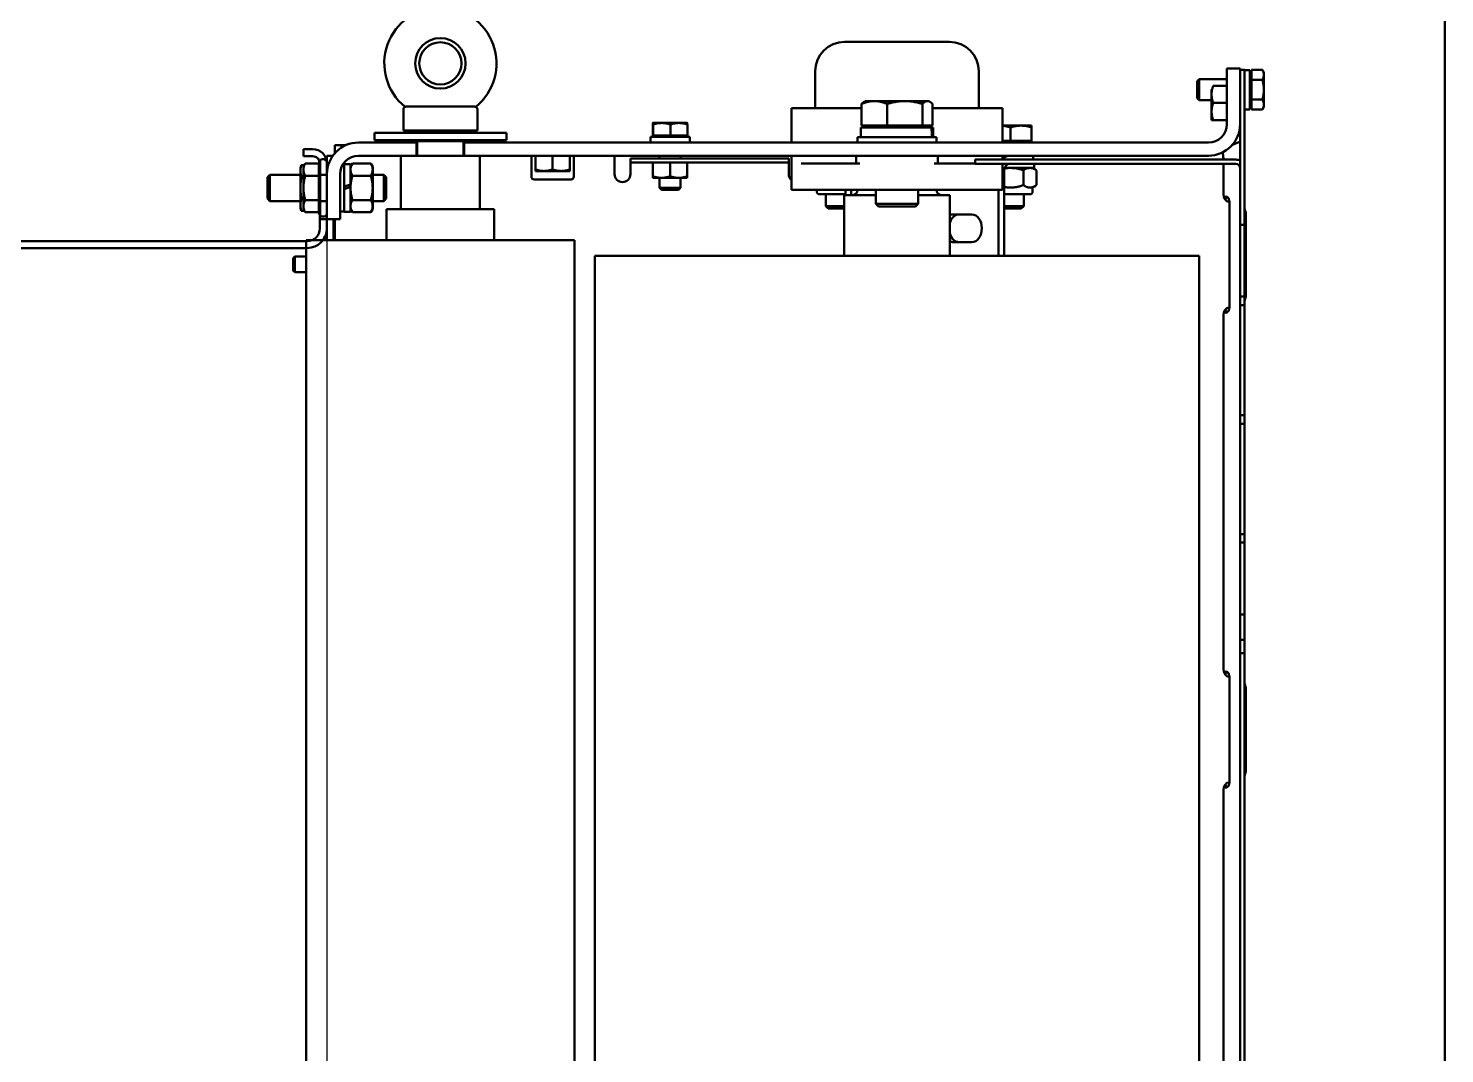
# Model space of a CAD drawing. Header units: millimetres. Extents: x 0 to 461941, y -159644 to 4828.
# Drawn here: x 401395 to 401932, y -38792 to -38404 of the extents above; entities that cross this region are included whole.
import ezdxf

# ---------------------------------------------------------------- set-up
doc = ezdxf.new("R2010")
doc.units = ezdxf.units.MM
doc.linetypes.add('Xref Conv Decant Product Tote$0$AM_ISO02W050', pattern=[7.5, 6, -1.5])
for name, color, linetype in [('AM_BOR', 4, 'Continuous'), ('Xref Conv Decant Empty Tote$0$B', 4, 'Continuous'), ('Xref Conv Decant Product Tote$0$Dimension', 7, 'Continuous')]:
    doc.layers.add(name, color=color, linetype=linetype)
for name, color, linetype, lineweight in [('Xref Conv Decant Product Tote$0$Conv- Product decant', 3, 'Continuous', 50), ('Xref Conv Decant Product Tote$0$Dims', 7, 'Continuous', 50), ('Xref Conv Decant Product Tote$0$Hidden', 9, 'Xref Conv Decant Product Tote$0$AM_ISO02W050', 25)]:
    doc.layers.add(name, color=color, linetype=linetype, lineweight=lineweight)

# ---------------------------------------------------------------- blocks, each defined once
blk = doc.blocks.new('Xref Conv Decant Empty Tote')
at = {"layer": 'Xref Conv Decant Empty Tote$0$B'}
blk.add_line((401931.57, 4827.65), (401931.57, -65240.52), dxfattribs=at)
blk = doc.blocks.new('*U293')
for p, q in [((9.84, 163.4952), (-16.3964, 163.4952)), ((561.51, 163.4952), (587.7464, 163.4952)), ((-21.825, 158.0666), (-21.825, 154.6052)), ((-19.165, 158.0666), (-19.165, 154.6052)), ((9.84, 160.8352), (-16.3964, 160.8352)), ((13.015, 7.4225), (13.015, 157.6602)), ((15.675, 7.4225), (15.675, 157.6602)), ((555.675, 7.4225), (555.675, 157.6602)), ((558.335, 7.4225), (558.335, 157.6602)), ((561.51, 160.8352), (587.7464, 160.8352)), ((590.515, 158.0666), (590.515, 154.6052)), ((593.175, 158.0666), (593.175, 154.6052)), ((-21.825, 154.6052), (-19.165, 154.6052)), ((593.175, 154.6052), (590.515, 154.6052)), ((-21.825, 8.89), (-21.825, 5.4286)), ((-21.825, 8.89), (-19.165, 8.89)), ((-19.165, 8.89), (-19.165, 5.4286)), ((590.515, 8.89), (590.515, 5.4286)), ((593.175, 8.89), (590.515, 8.89)), ((593.175, 8.89), (593.175, 5.4286)), ((-16.3964, 2.66), (8.2525, 2.66)), ((-16.3964, 0), (8.2525, 0)), ((587.7464, 2.66), (563.0975, 2.66)), ((587.7464, 0), (563.0975, 0))]:
    blk.add_line(p, q)
for centre, radius, start, end in [((-16.3964, 158.0666), 5.4286, 90, 180), ((9.84, 157.6602), 5.835, 0, 90), ((561.51, 157.6602), 5.835, 90, 180), ((587.7464, 158.0666), 5.4286, 0, 90), ((-16.3964, 158.0666), 2.7686, 90, 180), ((9.84, 157.6602), 3.175, 0, 90), ((561.51, 157.6602), 3.175, 90, 180), ((587.7464, 158.0666), 2.7686, 0, 90), ((-16.3964, 5.4286), 5.4286, 180, 270), ((-16.3964, 5.4286), 2.7686, 180, 270), ((8.2525, 7.4225), 4.7625, 270, 0), ((8.2525, 7.4225), 7.4225, 270, 0), ((563.0975, 7.4225), 7.4225, 180, 270), ((563.0975, 7.4225), 4.7625, 180, 270), ((587.7464, 5.4286), 2.7686, 270, 0), ((587.7464, 5.4286), 5.4286, 270, 0)]:
    blk.add_arc(centre, radius, start, end)
at = {"layer": 'Xref Conv Decant Product Tote$0$Hidden'}
blk.add_lwpolyline([(15.675, 176.4952), (555.675, 176.4952), (555.675, 126.4952), (15.675, 126.4952)], close=True, dxfattribs=at)
blk = doc.blocks.new('Xref Conv Decant Product Tote$0$A$C488F5DB0')
for p, q in [((702.11, 377.5), (701.19, 376.58)), ((711.19, 376.58), (701.19, 376.58)), ((701.19, 365), (701.19, 376.58)), ((702.11, 377.5), (710.27, 377.5)), ((710.27, 377.5), (711.19, 376.58)), ((711.19, 365), (711.19, 376.58)), ((674.81, 367.8), (674.19, 367.19)), ((680.19, 367.19), (674.19, 367.19)), ((674.19, 362.8), (674.19, 367.19)), ((674.81, 367.8), (679.58, 367.8)), ((679.58, 367.8), (680.19, 367.19)), ((680.19, 362.8), (680.19, 367.19)), ((698.69, 365), (697.53, 364.69)), ((699.7, 365), (698.69, 365)), ((706.19, 365), (699.7, 365)), ((712.69, 365), (706.19, 365)), ((713.69, 365), (712.69, 365)), ((713.69, 365), (714.85, 364.69)), ((140.39, 362.8), (686.39, 362.8)), ((686.39, 362.8), (686.39, 261.2)), ((698.19, 363.9), (696.96, 363.19)), ((696.96, 358.1), (696.96, 363.19)), ((697.53, 363.52), (697.53, 364.69)), ((699.27, 363.9), (698.19, 363.9)), ((706.19, 363.9), (699.27, 363.9)), ((701.57, 358.1), (701.57, 363.19)), ((701.86, 363.9), (701.86, 364.69)), ((713.12, 363.9), (706.19, 363.9)), ((710.52, 363.9), (710.52, 364.69)), ((710.81, 358.1), (710.81, 363.19)), ((714.19, 363.9), (713.12, 363.9)), ((714.19, 363.9), (715.43, 363.19)), ((714.85, 363.52), (714.85, 364.69)), ((715.43, 358.1), (715.43, 363.19)), ((686.39, 356), (686.48, 356)), ((694.39, 355), (686.39, 355)), ((687.76, 356), (686.48, 356)), ((687.76, 356), (687.77, 356)), ((687.77, 355), (687.77, 356)), ((716.39, 357.5), (694.29, 357.5)), ((694.29, 357.5), (694.29, 355)), ((694.29, 355), (716.39, 355)), ((711.39, 355), (694.39, 355)), ((694.39, 355), (694.39, 350)), ((696.96, 358.23), (696.16, 357.86)), ((699.27, 358.1), (696.96, 358.1)), ((698.19, 358.1), (698.19, 357.5)), ((698.19, 357.5), (714.19, 357.5)), ((701.57, 358.1), (699.27, 358.1)), ((701.19, 357.5), (701.19, 355)), ((706.19, 358.1), (701.57, 358.1)), ((710.81, 358.1), (706.19, 358.1)), ((713.12, 358.1), (710.81, 358.1)), ((711.19, 357.5), (711.19, 355)), ((713.39, 355), (711.39, 355)), ((715.43, 358.1), (713.12, 358.1)), ((718.39, 355), (713.39, 355)), ((713.39, 355), (713.39, 354.83)), ((714.19, 358.1), (714.19, 357.5)), ((715.43, 358.23), (716.23, 357.86)), ((718.39, 352.75), (718.39, 355)), ((694.39, 352.5), (686.39, 352.5)), ((694.39, 352), (686.39, 352)), ((694.39, 350), (711.39, 350)), ((697.19, 350), (697.19, 348.4)), ((715.19, 348.88), (715.19, 348.4)), ((722.39, 352), (719.33, 352)), ((722.39, 352), (722.39, 348.8)), ((698.19, 346.05), (696.96, 345.34)), ((696.96, 345.34), (696.96, 338.36)), ((705.72, 348.4), (697.14, 348.4)), ((697.14, 348.4), (697.14, 346.05)), ((706.58, 346.05), (697.14, 346.05)), ((701.57, 345.34), (701.57, 338.36)), ((706.66, 348.4), (705.72, 348.4)), ((705.72, 348.4), (706.58, 346.05)), ((707.52, 346.05), (706.58, 346.05)), ((707.52, 346.05), (706.66, 348.4)), ((715.24, 348.4), (706.66, 348.4)), ((715.24, 346.05), (707.52, 346.05)), ((710.81, 345.34), (710.81, 338.36)), ((714.19, 346.05), (715.43, 345.34)), ((715.24, 348.4), (715.24, 346.05)), ((715.43, 345.34), (715.43, 338.36)), ((722.39, 347.8), (722.39, 348.8)), ((698.19, 337.65), (696.96, 338.36)), ((714.19, 337.65), (715.43, 338.36)), ((718.39, 343), (718.39, 321)), ((723.39, 321), (723.39, 343)), ((698.19, 337.65), (699.27, 337.65)), ((699.27, 337.65), (706.19, 337.65)), ((701.19, 337.65), (701.19, 333.42)), ((701.19, 333.42), (711.19, 333.42)), ((702.11, 332.5), (701.19, 333.42)), ((706.19, 337.65), (713.12, 337.65)), ((710.27, 332.5), (711.19, 333.42)), ((711.19, 337.65), (711.19, 333.42)), ((713.12, 337.65), (714.19, 337.65)), ((724.29, 287), (724.29, 337)), ((727.09, 337), (724.29, 337)), ((727.09, 337), (727.09, 287)), ((698.14, 332.4), (686.39, 332.4)), ((698.14, 332.4), (698.14, 291.6)), ((710.27, 332.5), (702.11, 332.5)), ((718.39, 327), (698.14, 327)), ((727.99, 326), (727.99, 298)), ((735.99, 326), (727.99, 326)), ((736.99, 324.81), (736.99, 299.19)), ((718.39, 321), (723.39, 321)), ((718.39, 321), (718.39, 303)), ((718.39, 320.75), (723.89, 320.75)), ((723.39, 320.75), (723.39, 321)), ((723.89, 320.75), (723.89, 303.25)), ((724.29, 318), (723.89, 318)), ((727.99, 318), (727.09, 318)), ((724.29, 306), (723.89, 306)), ((727.99, 306), (727.09, 306)), ((718.39, 303.25), (723.89, 303.25)), ((723.39, 303), (718.39, 303)), ((718.39, 303), (718.39, 21)), ((723.39, 303), (723.39, 303.25)), ((723.39, 21), (723.39, 303)), ((718.39, 297), (698.14, 297)), ((735.99, 298), (727.99, 298)), ((698.14, 291.6), (686.39, 291.6)), ((727.09, 287), (724.29, 287)), ((709.39, 262.5), (709.39, 276.5)), ((710.39, 277.5), (717.39, 277.5)), ((712.59, 276), (713.17, 276)), ((712.59, 276), (712.59, 272.75)), ((713.17, 276), (718.39, 276)), ((712.59, 272.75), (712.59, 266.25)), ((713.17, 269.5), (718.39, 269.5)), ((712.59, 266.25), (712.59, 263)), ((713.17, 263), (712.59, 263)), ((713.17, 263), (718.39, 263)), ((140.39, 261.2), (686.39, 261.2)), ((717.39, 261.5), (710.39, 261.5)), ((146.39, 253.5), (680.39, 253.5)), ((680.39, 253.5), (680.39, 24.5)), ((711.39, 246), (717.39, 246)), ((714.19, 240), (711.39, 240)), ((714.19, 240), (715.79, 240)), ((715.79, 235), (715.79, 240)), ((717.39, 240), (715.79, 240)), ((717.39, 240), (717.39, 235)), ((709.99, 231.5), (709.99, 228.25)), ((709.99, 231.5), (710.57, 231.5)), ((710.57, 231.5), (715.79, 231.5)), ((715.79, 235), (715.79, 185)), ((717.39, 235), (717.39, 185)), ((724.73, 232.45), (723.39, 232.45)), ((725.49, 232.44), (725.49, 232.43)), ((725.49, 217.55), (725.49, 232.43)), ((726.09, 231.5), (725.49, 231.5)), ((726.09, 231.5), (726.09, 231.57)), ((726.09, 231.57), (730.21, 231.57)), ((726.09, 231.43), (726.09, 231.5)), ((726.09, 231.43), (730.21, 231.43)), ((726.09, 228.14), (726.09, 231.43)), ((730.79, 228.14), (730.79, 231.5)), ((730.79, 231.5), (730.79, 231.5)), ((730.79, 231.5), (730.79, 231.5)), ((705.49, 228.23), (706.26, 229)), ((705.49, 221.77), (705.49, 228.23)), ((706.26, 229), (706.26, 221)), ((709.99, 229), (706.26, 229)), ((709.99, 228.25), (709.99, 221.75)), ((718.39, 229), (717.39, 229)), ((726.09, 224.86), (726.09, 228.14)), ((730.79, 221.64), (730.79, 228.14)), ((705.49, 221.77), (706.26, 221)), ((709.99, 221), (706.26, 221)), ((709.99, 221.75), (709.99, 218.5)), ((710.57, 225), (715.79, 225)), ((718.39, 221), (717.39, 221)), ((726.09, 224.86), (730.21, 224.86)), ((726.09, 221.64), (726.09, 224.86)), ((726.09, 218.43), (726.09, 221.64)), ((730.79, 218.5), (730.79, 221.64)), ((710.57, 218.5), (709.99, 218.5)), ((710.57, 218.5), (715.79, 218.5)), ((725.49, 217.55), (723.39, 217.55)), ((726.09, 218.5), (725.49, 218.5)), ((726.09, 218.43), (730.21, 218.43)), ((730.79, 218.5), (730.79, 218.5)), ((715.79, 180), (715.79, 185)), ((717.39, 185), (717.39, 180)), ((705.39, 175.32), (705.39, 179)), ((705.39, 179), (718.39, 179)), ((711.39, 180), (714.19, 180)), ((714.19, 180), (715.79, 180)), ((715.79, 180), (717.39, 180)), ((723.39, 179), (736.39, 179)), ((736.39, 179), (736.39, 152.43)), ((705.39, 175.32), (705.39, 153.08)), ((715.39, 153.08), (715.39, 175.32)), ((703.79, 168.4), (703.79, 158.52)), ((703.79, 167.9), (703.79, 158.52)), ((705.39, 169.4), (704.79, 169.4)), ((736.39, 170), (750.39, 170)), ((698.39, 165.08), (699.31, 166)), ((698.39, 159), (698.39, 165.08)), ((699.31, 166), (699.31, 159)), ((703.79, 166), (699.31, 166)), ((680.39, 159), (703.39, 159)), ((703.39, 159), (703.39, 147)), ((705.39, 158.52), (703.39, 158.52)), ((705.39, 156.39), (703.39, 156.39)), ((761.54, 119.15), (761.54, 158.85)), ((705.39, 124.92), (705.39, 153.08)), ((715.39, 154.5), (718.39, 154.5)), ((725.39, 154), (723.39, 154)), ((725.39, 124), (725.39, 154)), ((729.09, 152.7), (725.39, 152.7)), ((729.09, 126.03), (729.09, 152.7)), ((729.89, 151), (729.09, 151)), ((729.89, 152.43), (738.02, 152.43)), ((729.89, 147.59), (729.89, 152.43)), ((739.09, 151), (738.83, 151.46)), ((739.09, 147.59), (739.09, 151)), ((699.09, 146), (700.09, 147)), ((699.09, 132), (699.09, 146)), ((700.09, 147), (700.09, 131)), ((705.39, 147), (700.09, 147)), ((729.89, 142.75), (729.89, 147.59)), ((739.09, 136.03), (739.09, 147.59)), ((729.89, 136.03), (729.89, 142.75)), ((729.89, 142.75), (738.02, 142.75)), ((729.89, 129.32), (729.89, 136.03)), ((739.09, 127.45), (739.09, 136.03)), ((699.09, 132), (700.09, 131)), ((705.39, 131), (700.09, 131)), ((703.39, 131), (703.39, 119)), ((729.89, 127.45), (729.89, 129.32)), ((729.89, 129.32), (738.02, 129.32)), ((705.39, 124.92), (705.39, 102.68)), ((715.39, 109.4), (715.39, 124.92)), ((715.39, 123.5), (718.39, 123.5)), ((725.39, 124), (723.39, 124)), ((729.09, 125.3), (725.39, 125.3)), ((729.89, 127), (729.09, 127)), ((729.09, 126.03), (729.09, 125.63)), ((729.09, 125.3), (729.09, 125.63)), ((729.89, 125.57), (729.89, 127.45)), ((729.89, 125.57), (738.02, 125.57)), ((736.39, 125.57), (736.39, 99)), ((739.09, 127), (738.83, 126.54)), ((739.09, 127), (739.09, 127.45)), ((680.39, 119), (703.39, 119)), ((685.64, 110.59), (685.64, 117.66)), ((696.14, 117.66), (696.14, 110.59)), ((715.29, 106.4), (715.29, 109.4)), ((716.89, 109.4), (715.29, 109.4)), ((716.89, 109.4), (716.89, 106.4)), ((736.39, 108), (750.39, 108)), ((705.39, 99), (705.39, 102.68)), ((715.29, 106.4), (715.29, 10.6)), ((716.89, 106.4), (716.89, 10.6)), ((680.39, 100.52), (705.39, 100.52)), ((680.39, 98.39), (712.41, 98.39)), ((698.39, 91.92), (698.39, 98.39)), ((699.31, 98.39), (699.31, 91)), ((703.79, 98.39), (703.79, 88.6)), ((703.79, 98.39), (703.79, 89.1)), ((705.39, 99), (715.29, 99)), ((713.79, 87), (713.79, 98.15)), ((713.79, 87.6), (713.79, 98.15)), ((716.89, 99), (718.39, 99)), ((723.39, 99), (736.39, 99)), ((723.99, 96), (723.99, 99)), ((729.79, 92), (729.79, 99)), ((698.39, 91.92), (699.31, 91)), ((723.99, 96), (729.08, 96)), ((723.99, 92), (723.99, 96)), ((723.99, 88), (723.99, 92)), ((729.79, 88), (729.79, 92)), ((703.79, 91), (699.31, 91)), ((706.17, 87.6), (704.79, 87.6)), ((707.29, 91.09), (712.79, 91.09)), ((707.29, 86.19), (712.79, 86.19)), ((713.79, 87.6), (713.79, 87.6)), ((715.29, 87), (713.79, 87)), ((718.39, 87.42), (716.89, 87.42)), ((723.99, 88), (723.39, 88)), ((723.99, 88), (729.08, 88)), ((729.79, 88), (729.08, 88)), ((146.39, 24.5), (680.39, 24.5)), ((740.16, 25.3), (739.39, 24.53)), ((747.39, 24.53), (739.39, 24.53)), ((739.39, 19.8), (739.39, 24.53)), ((740.16, 25.3), (746.63, 25.3)), ((746.63, 25.3), (747.39, 24.53)), ((747.39, 14), (747.39, 24.53)), ((735.14, 19.8), (731.89, 19.8)), ((731.89, 19.22), (731.89, 19.8)), ((731.89, 19.22), (731.89, 14)), ((741.64, 19.8), (735.14, 19.8)), ((738.39, 19.22), (738.39, 14)), ((743.52, 19.8), (741.64, 19.8)), ((744.89, 19.23), (744.89, 19.22)), ((744.89, 19.22), (744.89, 14)), ((348.89, 15.34), (477.89, 15.34)), ((480.89, 13.06), (480.89, 13.22)), ((520.89, 13.06), (480.89, 13.06)), ((520.89, 13.22), (520.89, 13.06)), ((523.89, 15.34), (657.89, 15.34)), ((660.89, 13.06), (660.89, 13.22)), ((700.89, 13.06), (660.89, 13.06)), ((700.89, 13.22), (700.89, 13.06)), ((703.89, 15.34), (715.29, 15.34)), ((716.89, 15.34), (717.39, 15.34)), ((723.46, 9.47), (722.52, 11.94)), ((751.39, 14), (730.39, 14)), ((751.39, 9), (751.39, 14)), ((529.89, 9), (296.89, 9)), ((296.89, 7.4), (529.89, 7.4)), ((515.89, 6.86), (485.89, 6.86)), ((529.89, 7.4), (529.89, 9)), ((529.89, 9), (534.89, 9)), ((534.89, 7.4), (529.89, 7.4)), ((544.56, 9), (534.89, 9)), ((534.89, 9), (534.89, 7.4)), ((534.89, 7.4), (544.56, 7.4)), ((544.56, 7.4), (544.56, 9)), ((544.56, 9), (548.39, 9)), ((548.39, 7.4), (544.56, 7.4)), ((548.39, 9), (569.39, 9)), ((569.39, 7.4), (548.39, 7.4)), ((569.39, 9), (571.79, 9)), ((571.79, 7.4), (569.39, 7.4)), ((575, 9), (571.79, 9)), ((571.79, 9), (571.79, 7.4)), ((571.79, 7.4), (575, 7.4)), ((575, 7.4), (575, 9)), ((575, 9), (577.39, 9)), ((577.39, 7.4), (575, 7.4)), ((577.39, 9), (614.39, 9)), ((614.39, 7.4), (577.39, 7.4)), ((614.39, 9), (616.79, 9)), ((616.79, 7.4), (614.39, 7.4)), ((620, 9), (616.79, 9)), ((616.79, 9), (616.79, 7.4)), ((616.79, 7.4), (620, 7.4)), ((620, 7.4), (620, 9)), ((620, 9), (622.39, 9)), ((622.39, 7.4), (620, 7.4)), ((622.39, 9), (659.39, 9)), ((659.39, 7.4), (622.39, 7.4)), ((659.39, 9), (661.79, 9)), ((661.79, 7.4), (659.39, 7.4)), ((661.79, 9), (661.79, 7.4)), ((665, 9), (661.79, 9)), ((661.79, 7.4), (665, 7.4)), ((665, 7.4), (665, 9)), ((665, 9), (667.39, 9)), ((667.39, 7.4), (665, 7.4)), ((695.89, 6.86), (665.89, 6.86)), ((667.39, 9), (688.39, 9)), ((688.39, 7.4), (667.39, 7.4)), ((688.39, 9), (692.22, 9)), ((692.22, 7.4), (688.39, 7.4)), ((692.22, 9), (692.22, 7.4)), ((750.89, 9), (692.22, 9)), ((692.22, 7.4), (750.89, 7.4)), ((730.39, 9), (751.39, 9)), ((735.94, 5.3), (735.94, 7.4)), ((750.84, 5.3), (750.84, 7.4)), ((750.89, 7.4), (750.89, 9)), ((735.89, 4.7), (737.76, 4.7)), ((735.89, 4.7), (735.89, 0.58)), ((736.89, 0), (735.89, 0.58)), ((735.94, 5.3), (750.84, 5.3)), ((736.89, 4.7), (736.89, 5.3)), ((736.89, 0), (737.76, 0)), ((737.76, 4.7), (739.64, 4.7)), ((737.76, 0), (743.39, 0)), ((739.64, 4.7), (743.39, 4.7)), ((739.64, 4.7), (739.64, 0.58)), ((743.39, 4.7), (747.15, 4.7)), ((743.39, 0), (749.02, 0)), ((747.15, 4.7), (747.15, 0.58)), ((747.15, 4.7), (749.02, 4.7)), ((749.02, 4.7), (750.9, 4.7)), ((749.02, 0), (749.89, 0)), ((749.89, 4.7), (749.89, 5.3)), ((749.89, 0), (750.9, 0.58)), ((750.9, 4.7), (750.9, 0.58))]:
    blk.add_line(p, q)
at = {"flags": 128}
for points in [[(699.7, 365), (699.61, 365), (699.52, 365), (699.44, 365), (699.35, 364.99), (699.27, 364.99), (699.18, 364.98), (699.09, 364.97), (699.01, 364.97), (698.92, 364.96), (698.83, 364.95), (698.74, 364.94), (698.66, 364.92), (698.57, 364.91), (698.48, 364.9), (698.39, 364.88), (698.3, 364.86), (698.2, 364.85), (698.11, 364.83), (698.02, 364.81), (697.92, 364.79), (697.83, 364.76), (697.73, 364.74), (697.63, 364.72), (697.53, 364.69)], [(701.86, 364.69), (701.76, 364.72), (701.67, 364.74), (701.57, 364.76), (701.47, 364.79), (701.38, 364.81), (701.28, 364.83), (701.19, 364.85), (701.1, 364.86), (701.01, 364.88), (700.92, 364.9), (700.83, 364.91), (700.74, 364.92), (700.65, 364.94), (700.57, 364.95), (700.48, 364.96), (700.39, 364.97), (700.3, 364.97), (700.22, 364.98), (700.13, 364.99), (700.04, 364.99), (699.96, 365), (699.87, 365), (699.79, 365), (699.7, 365)], [(706.19, 365), (706.02, 365), (705.85, 365), (705.67, 365), (705.5, 364.99), (705.33, 364.99), (705.16, 364.98), (704.98, 364.97), (704.81, 364.97), (704.63, 364.96), (704.46, 364.95), (704.28, 364.94), (704.11, 364.92), (703.93, 364.91), (703.75, 364.9), (703.57, 364.88), (703.39, 364.86), (703.21, 364.85), (703.02, 364.83), (702.83, 364.81), (702.64, 364.79), (702.45, 364.76), (702.26, 364.74), (702.06, 364.72), (701.86, 364.69)], [(710.52, 364.69), (710.32, 364.72), (710.13, 364.74), (709.93, 364.76), (709.74, 364.79), (709.55, 364.81), (709.37, 364.83), (709.18, 364.85), (709, 364.86), (708.82, 364.88), (708.64, 364.9), (708.46, 364.91), (708.28, 364.92), (708.1, 364.94), (707.93, 364.95), (707.75, 364.96), (707.58, 364.97), (707.4, 364.97), (707.23, 364.98), (707.06, 364.99), (706.89, 364.99), (706.71, 365), (706.54, 365), (706.37, 365), (706.19, 365)], [(712.69, 365), (712.6, 365), (712.52, 365), (712.43, 365), (712.34, 364.99), (712.26, 364.99), (712.17, 364.98), (712.08, 364.97), (712, 364.97), (711.91, 364.96), (711.82, 364.95), (711.73, 364.94), (711.65, 364.92), (711.56, 364.91), (711.47, 364.9), (711.38, 364.88), (711.29, 364.86), (711.19, 364.85), (711.1, 364.83), (711.01, 364.81), (710.91, 364.79), (710.82, 364.76), (710.72, 364.74), (710.62, 364.72), (710.52, 364.69)], [(714.85, 364.69), (714.75, 364.72), (714.66, 364.74), (714.56, 364.76), (714.46, 364.79), (714.37, 364.81), (714.28, 364.83), (714.18, 364.85), (714.09, 364.86), (714, 364.88), (713.91, 364.9), (713.82, 364.91), (713.73, 364.92), (713.64, 364.94), (713.56, 364.95), (713.47, 364.96), (713.38, 364.97), (713.29, 364.97), (713.21, 364.98), (713.12, 364.99), (713.03, 364.99), (712.95, 365), (712.86, 365), (712.78, 365), (712.69, 365)], [(699.27, 363.9), (699.17, 363.9), (699.08, 363.9), (698.99, 363.89), (698.9, 363.88), (698.8, 363.87), (698.71, 363.86), (698.62, 363.84), (698.53, 363.82), (698.43, 363.8), (698.34, 363.78), (698.25, 363.75), (698.15, 363.72), (698.06, 363.69), (697.96, 363.66), (697.87, 363.63), (697.77, 363.59), (697.67, 363.55), (697.57, 363.5), (697.47, 363.46), (697.37, 363.41), (697.27, 363.36), (697.17, 363.3), (697.06, 363.25), (696.96, 363.19)], [(701.57, 363.19), (701.47, 363.25), (701.36, 363.3), (701.26, 363.36), (701.16, 363.41), (701.06, 363.46), (700.96, 363.5), (700.86, 363.55), (700.76, 363.59), (700.66, 363.63), (700.57, 363.66), (700.47, 363.69), (700.38, 363.72), (700.28, 363.75), (700.19, 363.78), (700.1, 363.8), (700, 363.82), (699.91, 363.84), (699.82, 363.86), (699.73, 363.87), (699.63, 363.88), (699.54, 363.89), (699.45, 363.9), (699.36, 363.9), (699.27, 363.9)], [(706.19, 363.9), (706.01, 363.9), (705.82, 363.9), (705.64, 363.89), (705.45, 363.88), (705.27, 363.87), (705.09, 363.86), (704.9, 363.84), (704.72, 363.82), (704.53, 363.8), (704.34, 363.78), (704.16, 363.75), (703.97, 363.72), (703.78, 363.69), (703.59, 363.66), (703.4, 363.63), (703.2, 363.59), (703.01, 363.55), (702.81, 363.5), (702.61, 363.46), (702.41, 363.41), (702.2, 363.36), (702, 363.3), (701.79, 363.25), (701.57, 363.19)], [(710.81, 363.19), (710.6, 363.25), (710.39, 363.3), (710.18, 363.36), (709.98, 363.41), (709.78, 363.46), (709.58, 363.5), (709.38, 363.55), (709.18, 363.59), (708.99, 363.63), (708.8, 363.66), (708.61, 363.69), (708.42, 363.72), (708.23, 363.75), (708.04, 363.78), (707.86, 363.8), (707.67, 363.82), (707.49, 363.84), (707.3, 363.86), (707.12, 363.87), (706.93, 363.88), (706.75, 363.89), (706.56, 363.9), (706.38, 363.9), (706.19, 363.9)], [(713.12, 363.9), (713.03, 363.9), (712.94, 363.9), (712.84, 363.89), (712.75, 363.88), (712.66, 363.87), (712.57, 363.86), (712.48, 363.84), (712.38, 363.82), (712.29, 363.8), (712.2, 363.78), (712.1, 363.75), (712.01, 363.72), (711.91, 363.69), (711.82, 363.66), (711.72, 363.63), (711.63, 363.59), (711.53, 363.55), (711.43, 363.5), (711.33, 363.46), (711.23, 363.41), (711.13, 363.36), (711.02, 363.3), (710.92, 363.25), (710.81, 363.19)], [(715.43, 363.19), (715.32, 363.25), (715.22, 363.3), (715.12, 363.36), (715.01, 363.41), (714.91, 363.46), (714.81, 363.5), (714.72, 363.55), (714.62, 363.59), (714.52, 363.63), (714.42, 363.66), (714.33, 363.69), (714.23, 363.72), (714.14, 363.75), (714.05, 363.78), (713.95, 363.8), (713.86, 363.82), (713.77, 363.84), (713.68, 363.86), (713.58, 363.87), (713.49, 363.88), (713.4, 363.89), (713.31, 363.9), (713.21, 363.9), (713.12, 363.9)], [(699.27, 346.05), (699.17, 346.05), (699.08, 346.05), (698.99, 346.04), (698.9, 346.03), (698.8, 346.02), (698.71, 346.01), (698.62, 345.99), (698.53, 345.97), (698.43, 345.95), (698.34, 345.93), (698.25, 345.9), (698.15, 345.87), (698.06, 345.84), (697.96, 345.81), (697.87, 345.78), (697.77, 345.74), (697.67, 345.7), (697.57, 345.65), (697.47, 345.61), (697.37, 345.56), (697.27, 345.51), (697.17, 345.45), (697.06, 345.4), (696.96, 345.34)], [(701.57, 345.34), (701.47, 345.4), (701.36, 345.45), (701.26, 345.51), (701.16, 345.56), (701.06, 345.61), (700.96, 345.65), (700.86, 345.7), (700.76, 345.74), (700.66, 345.78), (700.57, 345.81), (700.47, 345.84), (700.38, 345.87), (700.28, 345.9), (700.19, 345.93), (700.1, 345.95), (700, 345.97), (699.91, 345.99), (699.82, 346.01), (699.73, 346.02), (699.63, 346.03), (699.54, 346.04), (699.45, 346.05), (699.36, 346.05), (699.27, 346.05)], [(706.19, 346.05), (706.01, 346.05), (705.82, 346.05), (705.64, 346.04), (705.45, 346.03), (705.27, 346.02), (705.09, 346.01), (704.9, 345.99), (704.72, 345.97), (704.53, 345.95), (704.34, 345.93), (704.16, 345.9), (703.97, 345.87), (703.78, 345.84), (703.59, 345.81), (703.4, 345.78), (703.2, 345.74), (703.01, 345.7), (702.81, 345.65), (702.61, 345.61), (702.41, 345.56), (702.2, 345.51), (702, 345.45), (701.79, 345.4), (701.57, 345.34)], [(710.81, 345.34), (710.6, 345.4), (710.39, 345.45), (710.18, 345.51), (709.98, 345.56), (709.78, 345.61), (709.58, 345.65), (709.38, 345.7), (709.18, 345.74), (708.99, 345.78), (708.8, 345.81), (708.61, 345.84), (708.42, 345.87), (708.23, 345.9), (708.04, 345.93), (707.86, 345.95), (707.67, 345.97), (707.49, 345.99), (707.3, 346.01), (707.12, 346.02), (706.93, 346.03), (706.75, 346.04), (706.56, 346.05), (706.38, 346.05), (706.19, 346.05)], [(713.12, 346.05), (713.03, 346.05), (712.94, 346.05), (712.84, 346.04), (712.75, 346.03), (712.66, 346.02), (712.57, 346.01), (712.48, 345.99), (712.38, 345.97), (712.29, 345.95), (712.2, 345.93), (712.1, 345.9), (712.01, 345.87), (711.91, 345.84), (711.82, 345.81), (711.72, 345.78), (711.63, 345.74), (711.53, 345.7), (711.43, 345.65), (711.33, 345.61), (711.23, 345.56), (711.13, 345.51), (711.02, 345.45), (710.92, 345.4), (710.81, 345.34)], [(715.43, 345.34), (715.32, 345.4), (715.22, 345.45), (715.12, 345.51), (715.01, 345.56), (714.91, 345.61), (714.81, 345.65), (714.72, 345.7), (714.62, 345.74), (714.52, 345.78), (714.42, 345.81), (714.33, 345.84), (714.23, 345.87), (714.14, 345.9), (714.05, 345.93), (713.95, 345.95), (713.86, 345.97), (713.77, 345.99), (713.68, 346.01), (713.58, 346.02), (713.49, 346.03), (713.4, 346.04), (713.31, 346.05), (713.21, 346.05), (713.12, 346.05)], [(696.96, 338.36), (697.06, 338.3), (697.17, 338.25), (697.27, 338.19), (697.37, 338.14), (697.47, 338.09), (697.57, 338.05), (697.67, 338), (697.77, 337.96), (697.87, 337.92), (697.96, 337.89), (698.06, 337.86), (698.15, 337.83), (698.25, 337.8), (698.34, 337.77), (698.43, 337.75), (698.53, 337.73), (698.62, 337.71), (698.71, 337.69), (698.8, 337.68), (698.9, 337.67), (698.99, 337.66), (699.08, 337.66), (699.17, 337.65), (699.27, 337.65)], [(699.27, 337.65), (699.36, 337.65), (699.45, 337.66), (699.54, 337.66), (699.63, 337.67), (699.73, 337.68), (699.82, 337.69), (699.91, 337.71), (700, 337.73), (700.1, 337.75), (700.19, 337.77), (700.28, 337.8), (700.38, 337.83), (700.47, 337.86), (700.57, 337.89), (700.66, 337.92), (700.76, 337.96), (700.86, 338), (700.96, 338.05), (701.06, 338.09), (701.16, 338.14), (701.26, 338.19), (701.36, 338.25), (701.47, 338.3), (701.57, 338.36)], [(701.57, 338.36), (701.79, 338.3), (702, 338.25), (702.2, 338.19), (702.41, 338.14), (702.61, 338.09), (702.81, 338.05), (703.01, 338), (703.2, 337.96), (703.4, 337.92), (703.59, 337.89), (703.78, 337.86), (703.97, 337.83), (704.16, 337.8), (704.34, 337.77), (704.53, 337.75), (704.72, 337.73), (704.9, 337.71), (705.09, 337.69), (705.27, 337.68), (705.45, 337.67), (705.64, 337.66), (705.82, 337.66), (706.01, 337.65), (706.19, 337.65)], [(706.19, 337.65), (706.38, 337.65), (706.56, 337.66), (706.75, 337.66), (706.93, 337.67), (707.12, 337.68), (707.3, 337.69), (707.49, 337.71), (707.67, 337.73), (707.86, 337.75), (708.04, 337.77), (708.23, 337.8), (708.42, 337.83), (708.61, 337.86), (708.8, 337.89), (708.99, 337.92), (709.18, 337.96), (709.38, 338), (709.58, 338.05), (709.78, 338.09), (709.98, 338.14), (710.18, 338.19), (710.39, 338.25), (710.6, 338.3), (710.81, 338.36)], [(710.81, 338.36), (710.92, 338.3), (711.02, 338.25), (711.13, 338.19), (711.23, 338.14), (711.33, 338.09), (711.43, 338.05), (711.53, 338), (711.63, 337.96), (711.72, 337.92), (711.82, 337.89), (711.91, 337.86), (712.01, 337.83), (712.1, 337.8), (712.2, 337.77), (712.29, 337.75), (712.38, 337.73), (712.48, 337.71), (712.57, 337.69), (712.66, 337.68), (712.75, 337.67), (712.84, 337.66), (712.94, 337.66), (713.03, 337.65), (713.12, 337.65)], [(713.12, 337.65), (713.21, 337.65), (713.31, 337.66), (713.4, 337.66), (713.49, 337.67), (713.58, 337.68), (713.68, 337.69), (713.77, 337.71), (713.86, 337.73), (713.95, 337.75), (714.05, 337.77), (714.14, 337.8), (714.23, 337.83), (714.33, 337.86), (714.42, 337.89), (714.52, 337.92), (714.62, 337.96), (714.72, 338), (714.81, 338.05), (714.91, 338.09), (715.01, 338.14), (715.12, 338.19), (715.22, 338.25), (715.32, 338.3), (715.43, 338.36)], [(736.91, 325.41), (736.91, 325.41), (736.91, 325.4), (736.91, 325.4), (736.91, 325.39), (736.91, 325.38), (736.92, 325.37), (736.92, 325.35), (736.93, 325.34), (736.93, 325.32), (736.94, 325.29), (736.94, 325.27), (736.95, 325.24), (736.95, 325.22), (736.96, 325.19), (736.96, 325.16), (736.97, 325.12), (736.97, 325.09), (736.98, 325.05), (736.98, 325.01), (736.99, 324.97), (736.99, 324.93), (736.99, 324.89), (736.99, 324.85), (736.99, 324.81)], [(736.99, 299.19), (736.99, 299.15), (736.99, 299.11), (736.99, 299.07), (736.99, 299.03), (736.98, 298.99), (736.98, 298.95), (736.97, 298.92), (736.97, 298.88), (736.96, 298.85), (736.96, 298.82), (736.95, 298.79), (736.95, 298.76), (736.94, 298.74), (736.94, 298.71), (736.93, 298.69), (736.93, 298.67), (736.92, 298.65), (736.92, 298.64), (736.91, 298.62), (736.91, 298.61), (736.91, 298.6), (736.91, 298.6), (736.91, 298.59), (736.91, 298.59)], [(713.17, 276), (713.13, 275.85), (713.08, 275.7), (713.03, 275.56), (712.99, 275.41), (712.95, 275.27), (712.92, 275.13), (712.88, 274.99), (712.85, 274.85), (712.82, 274.72), (712.79, 274.58), (712.76, 274.45), (712.74, 274.32), (712.71, 274.18), (712.69, 274.05), (712.67, 273.92), (712.66, 273.79), (712.64, 273.66), (712.63, 273.53), (712.62, 273.4), (712.61, 273.27), (712.6, 273.14), (712.6, 273.01), (712.59, 272.88), (712.59, 272.75)], [(712.59, 272.75), (712.59, 272.62), (712.6, 272.49), (712.6, 272.36), (712.61, 272.23), (712.62, 272.1), (712.63, 271.97), (712.64, 271.84), (712.66, 271.71), (712.67, 271.58), (712.69, 271.45), (712.71, 271.32), (712.74, 271.18), (712.76, 271.05), (712.79, 270.92), (712.82, 270.78), (712.85, 270.65), (712.88, 270.51), (712.92, 270.37), (712.95, 270.23), (712.99, 270.09), (713.03, 269.94), (713.08, 269.8), (713.13, 269.65), (713.17, 269.5)], [(713.17, 269.5), (713.13, 269.35), (713.08, 269.2), (713.03, 269.06), (712.99, 268.91), (712.95, 268.77), (712.92, 268.63), (712.88, 268.49), (712.85, 268.35), (712.82, 268.22), (712.79, 268.08), (712.76, 267.95), (712.74, 267.82), (712.71, 267.68), (712.69, 267.55), (712.67, 267.42), (712.66, 267.29), (712.64, 267.16), (712.63, 267.03), (712.62, 266.9), (712.61, 266.77), (712.6, 266.64), (712.6, 266.51), (712.59, 266.38), (712.59, 266.25)], [(712.59, 266.25), (712.59, 266.12), (712.6, 265.99), (712.6, 265.86), (712.61, 265.73), (712.62, 265.6), (712.63, 265.47), (712.64, 265.34), (712.66, 265.21), (712.67, 265.08), (712.69, 264.95), (712.71, 264.82), (712.74, 264.68), (712.76, 264.55), (712.79, 264.42), (712.82, 264.28), (712.85, 264.15), (712.88, 264.01), (712.92, 263.87), (712.95, 263.73), (712.99, 263.59), (713.03, 263.44), (713.08, 263.3), (713.13, 263.15), (713.17, 263)], [(710.57, 231.5), (710.53, 231.35), (710.48, 231.2), (710.43, 231.06), (710.39, 230.91), (710.35, 230.77), (710.32, 230.63), (710.28, 230.49), (710.25, 230.35), (710.22, 230.22), (710.19, 230.08), (710.16, 229.95), (710.14, 229.82), (710.11, 229.68), (710.09, 229.55), (710.07, 229.42), (710.06, 229.29), (710.04, 229.16), (710.03, 229.03), (710.02, 228.9), (710.01, 228.77), (710, 228.64), (710, 228.51), (709.99, 228.38), (709.99, 228.25)], [(730.79, 231.5), (730.79, 231.5), (730.79, 231.5), (730.78, 231.51), (730.78, 231.51), (730.77, 231.51), (730.76, 231.52), (730.74, 231.52), (730.73, 231.52), (730.71, 231.52), (730.69, 231.53), (730.67, 231.53), (730.65, 231.53), (730.63, 231.54), (730.6, 231.54), (730.57, 231.54), (730.54, 231.55), (730.51, 231.55), (730.47, 231.55), (730.43, 231.55), (730.39, 231.56), (730.35, 231.56), (730.31, 231.56), (730.26, 231.57), (730.21, 231.57)], [(730.21, 231.43), (730.26, 231.43), (730.31, 231.43), (730.35, 231.44), (730.39, 231.44), (730.43, 231.44), (730.47, 231.45), (730.51, 231.45), (730.54, 231.45), (730.57, 231.46), (730.6, 231.46), (730.63, 231.46), (730.65, 231.46), (730.67, 231.47), (730.69, 231.47), (730.71, 231.47), (730.73, 231.48), (730.74, 231.48), (730.76, 231.48), (730.77, 231.48), (730.78, 231.49), (730.78, 231.49), (730.79, 231.49), (730.79, 231.5), (730.79, 231.5)], [(730.79, 228.14), (730.79, 228.27), (730.79, 228.41), (730.78, 228.54), (730.78, 228.67), (730.77, 228.8), (730.76, 228.93), (730.74, 229.06), (730.73, 229.19), (730.71, 229.33), (730.69, 229.46), (730.67, 229.59), (730.65, 229.72), (730.63, 229.86), (730.6, 230), (730.57, 230.13), (730.54, 230.27), (730.51, 230.41), (730.47, 230.55), (730.43, 230.69), (730.39, 230.83), (730.35, 230.98), (730.31, 231.13), (730.26, 231.28), (730.21, 231.43)], [(709.99, 228.25), (709.99, 228.12), (710, 227.99), (710, 227.86), (710.01, 227.73), (710.02, 227.6), (710.03, 227.47), (710.04, 227.34), (710.06, 227.21), (710.07, 227.08), (710.09, 226.95), (710.11, 226.82), (710.14, 226.68), (710.16, 226.55), (710.19, 226.42), (710.22, 226.28), (710.25, 226.15), (710.28, 226.01), (710.32, 225.87), (710.35, 225.73), (710.39, 225.59), (710.43, 225.44), (710.48, 225.3), (710.53, 225.15), (710.57, 225)], [(730.21, 224.86), (730.26, 225.01), (730.31, 225.16), (730.35, 225.3), (730.39, 225.45), (730.43, 225.59), (730.47, 225.74), (730.51, 225.88), (730.54, 226.01), (730.57, 226.15), (730.6, 226.29), (730.63, 226.43), (730.65, 226.56), (730.67, 226.69), (730.69, 226.83), (730.71, 226.96), (730.73, 227.09), (730.74, 227.22), (730.76, 227.35), (730.77, 227.49), (730.78, 227.62), (730.78, 227.75), (730.79, 227.88), (730.79, 228.01), (730.79, 228.14)], [(710.57, 225), (710.53, 224.85), (710.48, 224.7), (710.43, 224.56), (710.39, 224.41), (710.35, 224.27), (710.32, 224.13), (710.28, 223.99), (710.25, 223.85), (710.22, 223.72), (710.19, 223.58), (710.16, 223.45), (710.14, 223.32), (710.11, 223.18), (710.09, 223.05), (710.07, 222.92), (710.06, 222.79), (710.04, 222.66), (710.03, 222.53), (710.02, 222.4), (710.01, 222.27), (710, 222.14), (710, 222.01), (709.99, 221.88), (709.99, 221.75)], [(709.99, 221.75), (709.99, 221.62), (710, 221.49), (710, 221.36), (710.01, 221.23), (710.02, 221.1), (710.03, 220.97), (710.04, 220.84), (710.06, 220.71), (710.07, 220.58), (710.09, 220.45), (710.11, 220.32), (710.14, 220.18), (710.16, 220.05), (710.19, 219.92), (710.22, 219.78), (710.25, 219.65), (710.28, 219.51), (710.32, 219.37), (710.35, 219.23), (710.39, 219.09), (710.43, 218.94), (710.48, 218.8), (710.53, 218.65), (710.57, 218.5)], [(730.79, 221.64), (730.79, 221.77), (730.79, 221.9), (730.78, 222.03), (730.78, 222.16), (730.77, 222.29), (730.76, 222.41), (730.74, 222.54), (730.73, 222.67), (730.71, 222.8), (730.69, 222.93), (730.67, 223.06), (730.65, 223.19), (730.63, 223.32), (730.6, 223.46), (730.57, 223.59), (730.54, 223.72), (730.51, 223.86), (730.47, 224), (730.43, 224.14), (730.39, 224.28), (730.35, 224.42), (730.31, 224.56), (730.26, 224.71), (730.21, 224.86)], [(730.21, 218.43), (730.26, 218.58), (730.31, 218.72), (730.35, 218.87), (730.39, 219.01), (730.43, 219.15), (730.47, 219.29), (730.51, 219.43), (730.54, 219.56), (730.57, 219.7), (730.6, 219.83), (730.63, 219.96), (730.65, 220.1), (730.67, 220.23), (730.69, 220.36), (730.71, 220.49), (730.73, 220.62), (730.74, 220.74), (730.76, 220.87), (730.77, 221), (730.78, 221.13), (730.78, 221.26), (730.79, 221.39), (730.79, 221.51), (730.79, 221.64)], [(730.79, 218.5), (730.79, 218.5), (730.79, 218.49), (730.78, 218.49), (730.77, 218.49), (730.76, 218.49), (730.75, 218.48), (730.74, 218.48), (730.72, 218.48), (730.7, 218.47), (730.68, 218.47), (730.66, 218.47), (730.64, 218.47), (730.62, 218.46), (730.59, 218.46), (730.56, 218.46), (730.53, 218.45), (730.5, 218.45), (730.46, 218.45), (730.43, 218.45), (730.39, 218.44), (730.35, 218.44), (730.31, 218.44), (730.26, 218.43), (730.21, 218.43)], [(738.02, 152.43), (738.07, 152.38), (738.11, 152.34), (738.15, 152.3), (738.2, 152.26), (738.24, 152.22), (738.28, 152.17), (738.32, 152.13), (738.35, 152.09), (738.39, 152.05), (738.43, 152.01), (738.46, 151.97), (738.5, 151.93), (738.53, 151.89), (738.56, 151.85), (738.59, 151.81), (738.62, 151.77), (738.65, 151.73), (738.68, 151.69), (738.7, 151.66), (738.73, 151.62), (738.76, 151.58), (738.78, 151.54), (738.8, 151.5), (738.83, 151.46)], [(739.09, 147.59), (739.09, 147.78), (739.09, 147.97), (739.08, 148.17), (739.06, 148.36), (739.05, 148.55), (739.03, 148.75), (739, 148.94), (738.98, 149.13), (738.95, 149.33), (738.91, 149.52), (738.87, 149.72), (738.83, 149.92), (738.78, 150.12), (738.74, 150.32), (738.68, 150.52), (738.63, 150.72), (738.56, 150.93), (738.5, 151.13), (738.43, 151.34), (738.36, 151.55), (738.28, 151.77), (738.2, 151.98), (738.11, 152.2), (738.02, 152.43)], [(738.02, 142.75), (738.11, 142.97), (738.2, 143.19), (738.28, 143.41), (738.36, 143.62), (738.43, 143.83), (738.5, 144.04), (738.56, 144.25), (738.63, 144.45), (738.68, 144.65), (738.74, 144.86), (738.78, 145.06), (738.83, 145.25), (738.87, 145.45), (738.91, 145.65), (738.95, 145.84), (738.98, 146.04), (739, 146.23), (739.03, 146.43), (739.05, 146.62), (739.06, 146.81), (739.08, 147.01), (739.09, 147.2), (739.09, 147.39), (739.09, 147.59)], [(739.09, 136.03), (739.09, 136.3), (739.09, 136.57), (739.08, 136.84), (739.06, 137.11), (739.05, 137.37), (739.03, 137.64), (739, 137.91), (738.98, 138.18), (738.95, 138.45), (738.91, 138.72), (738.87, 138.99), (738.83, 139.27), (738.78, 139.54), (738.74, 139.82), (738.68, 140.1), (738.63, 140.38), (738.56, 140.66), (738.5, 140.95), (738.43, 141.24), (738.36, 141.54), (738.28, 141.83), (738.2, 142.13), (738.11, 142.44), (738.02, 142.75)], [(738.02, 129.32), (738.11, 129.63), (738.2, 129.93), (738.28, 130.23), (738.36, 130.53), (738.43, 130.82), (738.5, 131.11), (738.56, 131.4), (738.63, 131.69), (738.68, 131.97), (738.74, 132.25), (738.78, 132.52), (738.83, 132.8), (738.87, 133.07), (738.91, 133.35), (738.95, 133.62), (738.98, 133.89), (739, 134.16), (739.03, 134.42), (739.05, 134.69), (739.06, 134.96), (739.08, 135.23), (739.09, 135.5), (739.09, 135.76), (739.09, 136.03)], [(739.09, 127.45), (739.09, 127.52), (739.09, 127.6), (739.08, 127.67), (739.06, 127.75), (739.05, 127.82), (739.03, 127.9), (739, 127.97), (738.98, 128.05), (738.95, 128.12), (738.91, 128.2), (738.87, 128.27), (738.83, 128.35), (738.78, 128.43), (738.74, 128.5), (738.68, 128.58), (738.63, 128.66), (738.56, 128.74), (738.5, 128.82), (738.43, 128.9), (738.36, 128.98), (738.28, 129.07), (738.2, 129.15), (738.11, 129.23), (738.02, 129.32)], [(738.02, 125.57), (738.11, 125.66), (738.2, 125.75), (738.28, 125.83), (738.36, 125.91), (738.43, 125.99), (738.5, 126.07), (738.56, 126.15), (738.63, 126.23), (738.68, 126.31), (738.74, 126.39), (738.78, 126.47), (738.83, 126.54), (738.87, 126.62), (738.91, 126.7), (738.95, 126.77), (738.98, 126.85), (739, 126.92), (739.03, 127), (739.05, 127.07), (739.06, 127.15), (739.08, 127.22), (739.09, 127.3), (739.09, 127.37), (739.09, 127.45)], [(706.35, 96.4), (706.35, 96.48), (706.35, 96.57), (706.36, 96.65), (706.36, 96.74), (706.36, 96.82), (706.37, 96.9), (706.37, 96.99), (706.38, 97.07), (706.38, 97.15), (706.39, 97.24), (706.4, 97.32), (706.4, 97.4), (706.41, 97.49), (706.42, 97.57), (706.43, 97.65), (706.44, 97.73), (706.45, 97.82), (706.46, 97.9), (706.47, 97.98), (706.48, 98.06), (706.49, 98.15), (706.5, 98.23), (706.51, 98.31), (706.53, 98.39)], [(713.59, 98.22), (713.63, 97.92), (713.66, 97.62), (713.69, 97.31), (713.71, 97.01), (713.73, 96.7), (713.74, 96.4), (713.74, 96.09), (713.74, 95.79), (713.74, 95.48), (713.72, 95.18), (713.71, 94.88), (713.68, 94.58), (713.65, 94.28), (713.62, 93.99), (713.57, 93.69), (713.52, 93.39), (713.47, 93.1), (713.4, 92.81), (713.33, 92.52), (713.24, 92.23), (713.15, 91.94), (713.04, 91.65), (712.92, 91.37), (712.79, 91.09)], [(729.08, 96), (729.12, 96.14), (729.17, 96.27), (729.21, 96.4), (729.25, 96.54), (729.29, 96.67), (729.32, 96.8), (729.36, 96.93), (729.39, 97.05), (729.43, 97.18), (729.46, 97.31), (729.49, 97.43), (729.51, 97.56), (729.54, 97.68), (729.57, 97.8), (729.59, 97.92), (729.61, 98.05), (729.63, 98.17), (729.65, 98.29), (729.67, 98.41), (729.69, 98.53), (729.71, 98.64), (729.72, 98.76), (729.73, 98.88), (729.75, 99)], [(707.29, 91.09), (707.21, 91.27), (707.13, 91.44), (707.06, 91.62), (706.99, 91.81), (706.92, 91.99), (706.86, 92.17), (706.81, 92.36), (706.75, 92.54), (706.7, 92.73), (706.66, 92.92), (706.62, 93.1), (706.58, 93.29), (706.55, 93.48), (706.52, 93.67), (706.49, 93.86), (706.46, 94.05), (706.44, 94.25), (706.42, 94.44), (706.4, 94.63), (706.38, 94.83), (706.37, 95.02), (706.36, 95.21), (706.35, 95.41), (706.35, 95.6)], [(729.79, 92), (729.79, 92.16), (729.79, 92.32), (729.78, 92.48), (729.77, 92.64), (729.76, 92.8), (729.75, 92.96), (729.73, 93.12), (729.72, 93.28), (729.69, 93.44), (729.67, 93.6), (729.65, 93.76), (729.62, 93.93), (729.59, 94.09), (729.55, 94.26), (729.52, 94.42), (729.48, 94.59), (729.44, 94.76), (729.4, 94.93), (729.35, 95.1), (729.3, 95.28), (729.25, 95.46), (729.2, 95.63), (729.14, 95.82), (729.08, 96)], [(729.08, 88), (729.14, 88.18), (729.2, 88.37), (729.25, 88.54), (729.3, 88.72), (729.35, 88.9), (729.4, 89.07), (729.44, 89.24), (729.48, 89.41), (729.52, 89.58), (729.55, 89.74), (729.59, 89.91), (729.62, 90.07), (729.65, 90.24), (729.67, 90.4), (729.69, 90.56), (729.72, 90.72), (729.73, 90.88), (729.75, 91.04), (729.76, 91.2), (729.77, 91.36), (729.78, 91.52), (729.79, 91.68), (729.79, 91.84), (729.79, 92)], [(706.35, 88.84), (706.35, 88.93), (706.36, 89.03), (706.37, 89.13), (706.38, 89.22), (706.4, 89.32), (706.42, 89.41), (706.44, 89.51), (706.46, 89.61), (706.48, 89.7), (706.51, 89.8), (706.55, 89.89), (706.58, 89.99), (706.62, 90.08), (706.66, 90.18), (706.7, 90.27), (706.75, 90.37), (706.8, 90.46), (706.86, 90.55), (706.92, 90.64), (706.99, 90.74), (707.06, 90.83), (707.13, 90.92), (707.21, 91), (707.29, 91.09)], [(707.29, 86.19), (707.21, 86.27), (707.13, 86.36), (707.06, 86.45), (706.99, 86.54), (706.92, 86.63), (706.86, 86.72), (706.8, 86.82), (706.75, 86.91), (706.7, 87), (706.66, 87.1), (706.62, 87.19), (706.58, 87.29), (706.55, 87.38), (706.51, 87.48), (706.49, 87.57), (706.46, 87.67), (706.44, 87.77), (706.42, 87.86), (706.4, 87.96), (706.38, 88.06), (706.37, 88.15), (706.36, 88.25), (706.35, 88.34), (706.35, 88.44)], [(712.79, 91.09), (712.97, 90.9), (713.12, 90.7), (713.25, 90.51), (713.37, 90.3), (713.46, 90.1), (713.54, 89.89), (713.61, 89.68), (713.66, 89.47), (713.7, 89.26), (713.72, 89.06), (713.74, 88.85), (713.74, 88.64), (713.74, 88.43), (713.72, 88.22), (713.7, 88.01), (713.66, 87.81), (713.61, 87.6), (713.54, 87.39), (713.46, 87.18), (713.37, 86.98), (713.26, 86.77), (713.12, 86.57), (712.97, 86.38), (712.79, 86.19)], [(735.14, 19.8), (735.01, 19.8), (734.88, 19.8), (734.75, 19.79), (734.62, 19.78), (734.49, 19.78), (734.36, 19.76), (734.23, 19.75), (734.1, 19.74), (733.97, 19.72), (733.84, 19.7), (733.71, 19.68), (733.58, 19.66), (733.44, 19.63), (733.31, 19.61), (733.18, 19.58), (733.04, 19.55), (732.9, 19.51), (732.76, 19.48), (732.62, 19.44), (732.48, 19.4), (732.34, 19.36), (732.19, 19.32), (732.04, 19.27), (731.89, 19.22)], [(738.39, 19.22), (738.24, 19.27), (738.1, 19.32), (737.95, 19.36), (737.81, 19.4), (737.67, 19.44), (737.52, 19.48), (737.39, 19.51), (737.25, 19.55), (737.11, 19.58), (736.98, 19.61), (736.84, 19.63), (736.71, 19.66), (736.58, 19.68), (736.44, 19.7), (736.31, 19.72), (736.18, 19.74), (736.05, 19.75), (735.92, 19.76), (735.79, 19.78), (735.66, 19.78), (735.53, 19.79), (735.4, 19.8), (735.27, 19.8), (735.14, 19.8)], [(741.64, 19.8), (741.51, 19.8), (741.38, 19.8), (741.25, 19.79), (741.12, 19.78), (740.99, 19.78), (740.86, 19.76), (740.73, 19.75), (740.6, 19.74), (740.47, 19.72), (740.34, 19.7), (740.21, 19.68), (740.08, 19.66), (739.94, 19.63), (739.81, 19.61), (739.68, 19.58), (739.54, 19.55), (739.4, 19.51), (739.26, 19.48), (739.12, 19.44), (738.98, 19.4), (738.84, 19.36), (738.69, 19.32), (738.54, 19.27), (738.39, 19.22)], [(744.89, 19.22), (744.74, 19.27), (744.6, 19.32), (744.45, 19.36), (744.31, 19.4), (744.17, 19.44), (744.02, 19.48), (743.89, 19.51), (743.75, 19.55), (743.61, 19.58), (743.48, 19.61), (743.34, 19.63), (743.21, 19.66), (743.08, 19.68), (742.94, 19.7), (742.81, 19.72), (742.68, 19.74), (742.55, 19.75), (742.42, 19.76), (742.29, 19.78), (742.16, 19.78), (742.03, 19.79), (741.9, 19.8), (741.77, 19.8), (741.64, 19.8)], [(723.94, 9), (723.92, 9), (723.9, 9), (723.88, 9.01), (723.86, 9.01), (723.84, 9.02), (723.82, 9.03), (723.8, 9.04), (723.78, 9.06), (723.76, 9.07), (723.74, 9.09), (723.72, 9.1), (723.7, 9.12), (723.68, 9.14), (723.66, 9.17), (723.64, 9.19), (723.62, 9.22), (723.6, 9.24), (723.58, 9.27), (723.56, 9.3), (723.54, 9.33), (723.52, 9.36), (723.5, 9.4), (723.48, 9.43), (723.46, 9.47)], [(735.89, 0.58), (735.97, 0.53), (736.06, 0.49), (736.14, 0.44), (736.23, 0.4), (736.31, 0.36), (736.39, 0.32), (736.47, 0.29), (736.55, 0.25), (736.63, 0.22), (736.71, 0.19), (736.78, 0.17), (736.86, 0.14), (736.94, 0.12), (737.01, 0.1), (737.09, 0.08), (737.16, 0.06), (737.24, 0.05), (737.31, 0.04), (737.39, 0.02), (737.46, 0.02), (737.54, 0.01), (737.61, 0), (737.69, 0), (737.76, 0)], [(737.76, 0), (737.84, 0), (737.91, 0), (737.99, 0.01), (738.06, 0.02), (738.14, 0.02), (738.21, 0.04), (738.29, 0.05), (738.36, 0.06), (738.44, 0.08), (738.52, 0.1), (738.59, 0.12), (738.67, 0.14), (738.75, 0.17), (738.82, 0.19), (738.9, 0.22), (738.98, 0.25), (739.06, 0.29), (739.14, 0.32), (739.22, 0.36), (739.3, 0.4), (739.39, 0.44), (739.47, 0.49), (739.55, 0.53), (739.64, 0.58)], [(739.64, 0.58), (739.81, 0.53), (739.98, 0.49), (740.15, 0.44), (740.32, 0.4), (740.48, 0.36), (740.64, 0.32), (740.8, 0.29), (740.96, 0.25), (741.12, 0.22), (741.28, 0.19), (741.43, 0.17), (741.59, 0.14), (741.74, 0.12), (741.89, 0.1), (742.04, 0.08), (742.19, 0.06), (742.34, 0.05), (742.49, 0.04), (742.64, 0.02), (742.79, 0.02), (742.94, 0.01), (743.09, 0), (743.24, 0), (743.39, 0)], [(743.39, 0), (743.54, 0), (743.69, 0), (743.84, 0.01), (743.99, 0.02), (744.14, 0.02), (744.29, 0.04), (744.44, 0.05), (744.59, 0.06), (744.74, 0.08), (744.9, 0.1), (745.05, 0.12), (745.2, 0.14), (745.36, 0.17), (745.51, 0.19), (745.67, 0.22), (745.82, 0.25), (745.98, 0.29), (746.14, 0.32), (746.31, 0.36), (746.47, 0.4), (746.64, 0.44), (746.8, 0.49), (746.97, 0.53), (747.15, 0.58)], [(747.15, 0.58), (747.23, 0.53), (747.32, 0.49), (747.4, 0.44), (747.48, 0.4), (747.57, 0.36), (747.65, 0.32), (747.73, 0.29), (747.81, 0.25), (747.89, 0.22), (747.96, 0.19), (748.04, 0.17), (748.12, 0.14), (748.2, 0.12), (748.27, 0.1), (748.35, 0.08), (748.42, 0.06), (748.5, 0.05), (748.57, 0.04), (748.65, 0.02), (748.72, 0.02), (748.8, 0.01), (748.87, 0), (748.95, 0), (749.02, 0)], [(749.02, 0), (749.1, 0), (749.17, 0), (749.25, 0.01), (749.32, 0.02), (749.4, 0.02), (749.47, 0.04), (749.55, 0.05), (749.62, 0.06), (749.7, 0.08), (749.77, 0.1), (749.85, 0.12), (749.93, 0.14), (750, 0.17), (750.08, 0.19), (750.16, 0.22), (750.24, 0.25), (750.32, 0.29), (750.4, 0.32), (750.48, 0.36), (750.56, 0.4), (750.64, 0.44), (750.73, 0.49), (750.81, 0.53), (750.9, 0.58)]]:
    blk.add_lwpolyline(points, dxfattribs=at)
for radius in [9.55, 8]:
    blk.add_circle((753.39, 312), radius)
for centre, radius, start, end in [((696.79, 356.5), 1.5, 115, 270), ((711.39, 343), 12, 0, 90), ((715.59, 356.5), 1.5, 270, 65), ((711.39, 343), 7, 0, 90), ((753.39, 312), 21.25, 219.1185, 140.8815), ((735.99, 325), 1, 24.0283, 90), ((735.99, 299), 1, 270, 335.9717), ((710.39, 276.5), 1, 90, 180), ((717.39, 282.5), 5, 270, 281.537), ((710.39, 262.5), 1, 180, 270), ((717.39, 256.5), 5, 78.463, 90), ((711.39, 243), 3, 90, 270), ((717.39, 251), 5, 270, 281.537), ((711.39, 177), 3, 90, 138.1897), ((704.79, 168.4), 1, 90, 180), ((704.79, 167.9), 1, 177.159, 180), ((750.39, 158.85), 11.15, 0, 90), ((705.39, 155.99), 2, 180, 270), ((705.39, 122.01), 2, 90, 180), ((750.39, 119.15), 11.15, 270, 0), ((723.12, 96), 16.78, 178.6355, 181.3645), ((704.79, 89.1), 1, 180, 182.841), ((704.79, 88.6), 1, 180, 270), ((706.17, 87.4), 0.2, 26.9413, 90), ((710.96, 89.83), 5.17, 206.9413, 224.8712), ((709.13, 89.83), 5.17, 315.1288, 334.4101), ((730.39, 21), 12, 180, 270), ((730.39, 21), 7, 180, 270), ((713.69, 10.6), 1.6, 270, 0), ((713.69, 10.6), 3.2, 330, 0)]:
    blk.add_arc(centre, radius, start, end)
for centre, major_axis, ratio, start_param, end_param in [((724.34, 225), (20.47, 0.16), 0.363884, 1.511483, 1.614125), ((726.65, 225), (20.47, 0.16), 0.363884, 1.624295, 1.727538), ((727.06, 139), (37.61, 4.21), 0.346595, 4.629289, 4.727628), ((731.13, 139), (37.61, 4.21), 0.346595, 4.520679, 4.619546), ((690.89, 117.66), (-5.25, 0), 0.707107, 5.914606, 6.283185), ((690.89, 115.54), (-5.25, 0), 0.707107, 5.084067, 6.283185), ((690.89, 115.54), (5.25, 0), 0.707107, 0, 1.199119), ((690.89, 117.66), (5.25, 0), 0.707107, 0, 0.36858), ((690.89, 110.59), (5.25, 0), 0.707107, 3.141593, 6.283185), ((712.41, 96.27), (3, 0), 0.707107, 0.275132, 1.570796), ((712.41, 96.27), (6, 0), 0.707107, 0.065413, 0.698247), ((723.09, 88.64), (-16.75, 0), 0.5, 6.259324, 6.307047), ((477.89, 13.22), (3, 0), 0.707107, 0, 1.570796), ((480.89, 14.47), (-2, 0), 0.707107, 5.781364, 7.853982), ((480.89, 13.34), (-2, 0), 0.707107, 5.109642, 5.871668), ((523.89, 13.22), (-3, 0), 0.707107, 4.712389, 6.283185), ((520.89, 14.47), (2, 0), 0.707107, 4.712389, 6.785006), ((520.89, 13.34), (-2, 0), 0.707107, 3.553109, 4.315136), ((657.89, 13.22), (3, 0), 0.707107, 0, 1.570796), ((660.89, 14.47), (-2, 0), 0.707107, 5.781364, 7.853982), ((660.89, 13.34), (-2, 0), 0.707107, 5.109642, 5.871668), ((703.89, 13.22), (-3, 0), 0.707107, 4.712389, 6.283185), ((700.89, 14.47), (2, 0), 0.707107, 4.712389, 6.785006), ((700.89, 13.34), (-2, 0), 0.707107, 3.553109, 4.315136), ((717.39, 18.88), (-5, 0), 0.707107, 1.570796, 2.032486), ((485.89, 10.39), (-5, 0), 0.707107, 1.009679, 1.570796), ((515.89, 10.39), (-5, 0), 0.707107, 1.570796, 2.131914), ((665.89, 10.39), (-5, 0), 0.707107, 1.009679, 1.570796), ((695.89, 10.39), (-5, 0), 0.707107, 1.570796, 2.131914)]:
    blk.add_ellipse(centre, major_axis=major_axis, ratio=ratio, start_param=start_param, end_param=end_param)
blk = doc.blocks.new('Xref Conv Decant Product Tote')
at = {"layer": 'Xref Conv Decant Product Tote$0$Dimension'}
blk.add_line((401508.07, -38455.03), (401508.07, -39059.17), dxfattribs=at)
at = {"layer": 'Xref Conv Decant Product Tote$0$Dims'}
blk.add_line((401931.57, -33844.6), (401931.57, -51149.79), dxfattribs=at)
at = {"layer": 'Xref Conv Decant Product Tote$0$Conv- Product decant', "rotation": 90}
blk.add_blockref('Xref Conv Decant Product Tote$0$A$C488F5DB0', (401863.07, -39170.49), dxfattribs=at)
at = {"layer": 'Xref Conv Decant Product Tote$0$Conv- Product decant', "xscale": -1, "rotation": 90}
blk.add_blockref('*U293', (401508.07, -38471.43), dxfattribs=at)
blk = doc.blocks.new('Xref Conv Decant In')
blk.add_line((401931.57, -51149.79), (401931.57, -33844.6))

msp = doc.modelspace()

# ---------------------------------------------------------------- block references
for name in ['Xref Conv Decant Empty Tote', 'Xref Conv Decant Product Tote']:
    msp.add_blockref(name, (0, 0))
at = {"layer": 'AM_BOR'}
for name in ['Xref Conv Decant Product Tote', 'Xref Conv Decant In']:
    msp.add_blockref(name, (0, 0), dxfattribs=at)

doc.saveas('drawing.dxf')
